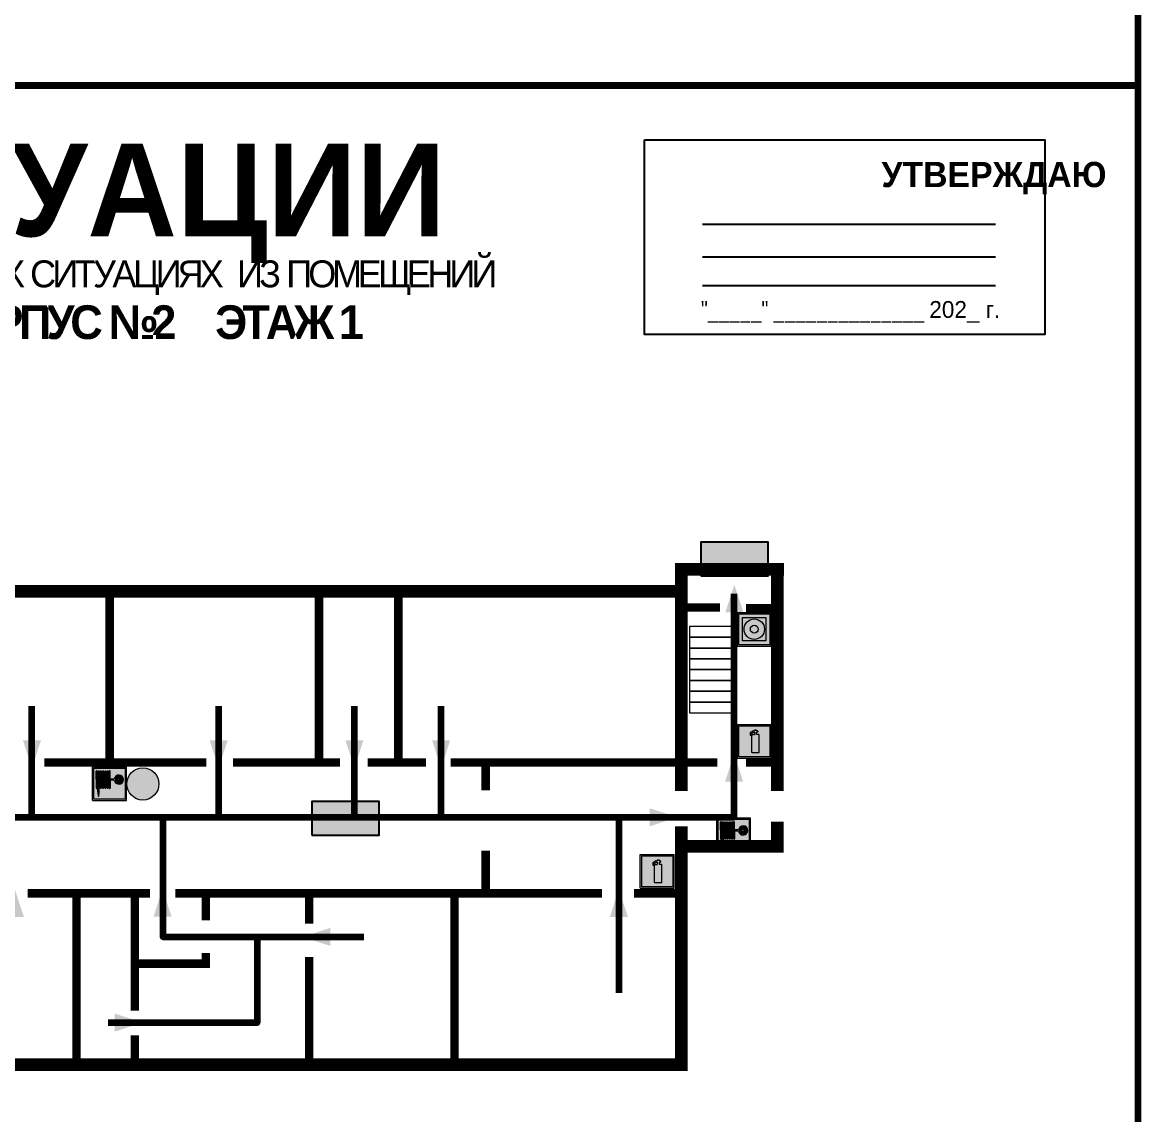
# Model space of a CAD drawing. Header units: millimetres. Extents: x 13810 to 67229, y 12374 to 21950.
# Drawn here: x 26212.5 to 26477.2, y 19233.4 to 19492.8 of the extents above; entities that cross this region are included whole.
import ezdxf

# ---------------------------------------------------------------- set-up
doc = ezdxf.new("R2010")
doc.units = ezdxf.units.MM
doc.layers.add('План_Штампы', color=7, linetype='Continuous')
doc.styles.add('обычный', font='arial.ttf')

# ---------------------------------------------------------------- blocks, each defined once
blk = doc.blocks.new('A$C32E8229D')
at = {"true_color": 0xffffff}
blk.add_hatch(color=7, dxfattribs=at).paths.add_polyline_path([(0, 0), (0, -8), (16, -8), (16, 0)])
h = blk.add_hatch(color=126)
h.paths.add_polyline_path([(0.2, -0.2), (15.8, -0.2), (15.8, -7.8), (0.2, -7.8)])
h.paths.add_polyline_path([(13.49, -2.05), (12.08, -2.05), (11.37, -2.63, 0.162397), (11.29, -2.84), (11.29, -3.63), (10.35, -3.63), (10.35, -4.05), (11.68, -4.05), (11.68, -3.48), (12.26, -4.28), (11.29, -5.1), (11.29, -6.78), (11.85, -6.78), (11.85, -5.44), (12.8, -4.64), (12.8, -5.94), (14.46, -5.94), (14.46, -5.39), (13.45, -5.39), (13.45, -3.97), (12.46, -2.59), (13.15, -2.59), (13.69, -3.34), (14.18, -3)], flags=16)
h.paths.add_polyline_path([(10.74, -1.82, 1), (11.8, -1.82, 1)], flags=16)
h.paths.add_polyline_path([(9.39, -3.59), (5.99, -3.59), (6.56, -3.03), (5.91, -3.03), (5.1, -3.83), (5.91, -4.64), (6.56, -4.64), (5.99, -4.09), (9.39, -4.09)], flags=16)
h.paths.add_polyline_path([(4.29, -1.08), (1.72, -1.08), (1.72, -6.6), (4.29, -6.6)], flags=16)
at = {"color": 126}
blk.add_lwpolyline([(16, -8), (0, -8), (0, 0), (16, 0)], close=True, dxfattribs=at)
blk = doc.blocks.new('A$C54414219')
at = {"true_color": 0xffffff}
h = blk.add_hatch(color=7, dxfattribs=at)
h.paths.add_polyline_path([(2.39, -9.45), (2.39, -18.3), (11.23, -18.3), (11.23, -9.45)], flags=0)
h.paths.add_polyline_path([(10.71, -13.87, -1), (2.92, -13.87, -1)], flags=0)
h.paths.add_polyline_path([(8.3, -13.87, -1), (5.33, -13.87, -1)], flags=0)
h.paths.add_polyline_path([(0.41, -7.47), (0.41, -20.27), (13.21, -20.27), (13.21, -7.47)])
h.paths.add_polyline_path([(0.92, -19.77), (12.71, -19.77), (12.71, -7.98), (0.92, -7.98)], flags=16)
h.paths.add_polyline_path([(11.23, -9.45), (11.23, -18.3), (2.39, -18.3), (2.39, -9.45)], flags=0)
at = {"lineweight": 5}
h = blk.add_hatch(color=242, dxfattribs=at)
h.paths.add_polyline_path([(12.71, -7.98), (0.92, -7.98), (0.92, -19.77), (12.71, -19.77)])
h.paths.add_polyline_path([(11.23, -18.3), (2.39, -18.3), (2.39, -9.45), (11.23, -9.45)], flags=16)
h.paths.add_polyline_path([(10.71, -13.87, -1), (2.92, -13.87, -1)], flags=0)
h.paths.add_polyline_path([(8.3, -13.87, -1), (5.33, -13.87, -1)], flags=0)
at = {"true_color": 0xffffff}
h = blk.add_hatch(color=7, dxfattribs=at)
h.paths.add_polyline_path([(2.39, -9.45), (2.39, -18.3), (11.23, -18.3), (11.23, -9.45)])
h.paths.add_polyline_path([(10.71, -13.87, -1), (2.92, -13.87, -1)], flags=16)
h.paths.add_polyline_path([(8.3, -13.87, -1), (5.33, -13.87, -1)], flags=0)
at = {"lineweight": 5}
h = blk.add_hatch(color=242, dxfattribs=at)
h.paths.add_polyline_path([(2.92, -13.87, 1), (10.71, -13.87, 1)])
h.paths.add_polyline_path([(8.3, -13.87, -1), (5.33, -13.87, -1)], flags=16)
at = {"color": 242, "lineweight": 5}
for p, q in [((0.41, -20.27), (0.41, -7.47)), ((0.41, -7.47), (13.21, -7.47)), ((0.41, -7.47), (13.21, -7.47)), ((13.21, -20.27), (13.21, -7.47)), ((0.41, -20.27), (13.21, -20.27))]:
    blk.add_line(p, q, dxfattribs=at)
for points in [[(0.92, -7.98), (12.71, -7.98), (12.71, -19.77), (0.92, -19.77)], [(2.39, -9.45), (11.23, -9.45), (11.23, -18.3), (2.39, -18.3)]]:
    blk.add_lwpolyline(points, close=True, dxfattribs=at)
for radius in [3.89, 1.49]:
    blk.add_circle((6.81, -13.87), radius, dxfattribs=at)
blk = doc.blocks.new('A$C37112FD5')
at = {"true_color": 0xf5f5ff}
h = blk.add_hatch(color=7, dxfattribs=at)
h.dxf.hatch_style = 1
h.paths.add_polyline_path([(12.8, -7.4), (0, -7.4), (0, -20.2), (12.8, -20.2)])
h.paths.add_polyline_path([(12.29, -7.91), (12.29, -19.69), (0.51, -19.69), (0.51, -7.91)], flags=16)
h.paths.add_polyline_path([(4.98, -9.04, -0.42597), (5.17, -9.22), (5.17, -12.25), (5.17, -15.29, -0.432244), (4.98, -15.47), (4.83, -15.47, -0.42597), (4.64, -15.29), (4.64, -12.25), (4.64, -9.22, -0.432244), (4.83, -9.04)], flags=0)
h.paths.add_polyline_path([(4.28, -9.22), (4.28, -12.25), (4.28, -15.29, -0.432244), (4.09, -15.47), (3.94, -15.47, -0.42597), (3.75, -15.29), (3.75, -12.25), (3.75, -9.22, -0.432244), (3.94, -9.04), (4.09, -9.04, -0.42597)], flags=0)
h.paths.add_polyline_path([(5.72, -9.04), (5.87, -9.04, -0.42597), (6.06, -9.22), (6.06, -12.25), (6.06, -15.29, -0.432244), (5.87, -15.47), (5.72, -15.47, -0.42597), (5.53, -15.29), (5.53, -12.25), (5.53, -9.22, -0.432244)], flags=0)
h.paths.add_polyline_path([(6.42, -8.9), (6.5, -8.9, -0.42597), (6.69, -9.08), (6.69, -12.03), (8.21, -12.03, -15.824349), (8.21, -12.47), (6.69, -12.47), (6.69, -15.42, -0.432244), (6.5, -15.6), (6.42, -15.6)], flags=0)
h.paths.add_polyline_path([(3.39, -9.22), (3.39, -12.25), (3.39, -15.29, -0.432244), (3.2, -15.47), (3.05, -15.47, -0.42597), (2.85, -15.29), (2.85, -12.25), (2.85, -9.22, -0.432244), (3.05, -9.04), (3.2, -9.04, -0.42597)], flags=0)
h.paths.add_polyline_path([(2.5, -9.22), (2.5, -16.71), (1.96, -16.71), (1.96, -9.22, -0.432244), (2.15, -9.04), (2.31, -9.04, -0.42597)], flags=0)
h.paths.add_polyline_path([(1.61, -8.9), (1.61, -15.6), (1.57, -15.6, -0.42597), (1.37, -15.42), (1.37, -12.03), (1.37, -9.09, -0.432244), (1.57, -8.9)], flags=0)
h.paths.add_polyline_path([(9.76, -10.81), (9.76, -12.03), (8.49, -12.03, -0.336371)], flags=0)
h.paths.add_polyline_path([(8.49, -12.47), (9.76, -12.47), (9.76, -13.7, -0.336371)], flags=0)
h.paths.add_polyline_path([(10.11, -10.81, -0.336371), (11.38, -12.03), (10.11, -12.03)], flags=0)
h.paths.add_polyline_path([(10.11, -12.47), (11.38, -12.47, -0.336371), (10.11, -13.7)], flags=0)
h.paths.add_polyline_path([(2.5, -16.84), (2.5, -17.05), (1.97, -17.05), (1.97, -16.84)], flags=0)
h.paths.add_polyline_path([(2.5, -17.24, -0.033778), (2.24, -18.6, -0.033778), (1.97, -17.24)], flags=0)
h = blk.add_hatch(color=242)
h.dxf.hatch_style = 1
h.paths.add_polyline_path([(12.29, -7.91), (0.51, -7.91), (0.51, -19.69), (12.29, -19.69)])
h.paths.add_polyline_path([(6.42, -15.6), (6.42, -8.9), (6.5, -8.9, -0.42597), (6.69, -9.08), (6.69, -12.03), (8.21, -12.03, -15.824349), (8.21, -12.47), (6.69, -12.47), (6.69, -15.42, -0.432244), (6.5, -15.6)], flags=16)
h.paths.add_polyline_path([(5.87, -15.47), (5.72, -15.47, -0.42597), (5.53, -15.29), (5.53, -12.25), (5.53, -9.22, -0.432244), (5.72, -9.04), (5.87, -9.04, -0.42597), (6.06, -9.22), (6.06, -12.25), (6.06, -15.29, -0.432244)], flags=16)
h.paths.add_polyline_path([(4.98, -15.47), (4.83, -15.47, -0.42597), (4.64, -15.29), (4.64, -12.25), (4.64, -9.22, -0.432244), (4.83, -9.04), (4.98, -9.04, -0.42597), (5.17, -9.22), (5.17, -12.25), (5.17, -15.29, -0.432244)], flags=16)
h.paths.add_polyline_path([(4.09, -15.47), (3.94, -15.47, -0.42597), (3.75, -15.29), (3.75, -12.25), (3.75, -9.22, -0.432244), (3.94, -9.04), (4.09, -9.04, -0.42597), (4.28, -9.22), (4.28, -12.25), (4.28, -15.29, -0.432244)], flags=16)
h.paths.add_polyline_path([(3.2, -15.47), (3.05, -15.47, -0.42597), (2.85, -15.29), (2.85, -12.25), (2.85, -9.22, -0.432244), (3.05, -9.04), (3.2, -9.04, -0.42597), (3.39, -9.22), (3.39, -12.25), (3.39, -15.29, -0.432244)], flags=16)
h.paths.add_polyline_path([(2.5, -17.05), (1.97, -17.05), (1.97, -16.84), (2.5, -16.84)], flags=16)
h.paths.add_polyline_path([(2.5, -17.24, -0.033778), (2.24, -18.6, -0.033778), (1.97, -17.24)], flags=16)
h.paths.add_polyline_path([(2.5, -16.71), (1.96, -16.71), (1.96, -9.22, -0.432244), (2.15, -9.04), (2.31, -9.04, -0.42597), (2.5, -9.22)], flags=16)
h.paths.add_polyline_path([(1.61, -15.6), (1.57, -15.6, -0.42597), (1.37, -15.42), (1.37, -12.03), (1.37, -9.09, -0.432244), (1.57, -8.9), (1.61, -8.9)], flags=16)
h.paths.add_polyline_path([(8.49, -12.47), (9.76, -12.47), (9.76, -13.7, -0.336371)], flags=0)
h.paths.add_polyline_path([(10.11, -13.7), (10.11, -12.47), (11.38, -12.47, -0.336371)], flags=0)
h.paths.add_polyline_path([(8.49, -12.03, -0.336371), (9.76, -10.81), (9.76, -12.03)], flags=0)
h.paths.add_polyline_path([(10.11, -12.03), (10.11, -10.81, -0.336371), (11.38, -12.03)], flags=0)
h = blk.add_hatch(color=7, dxfattribs=at)
h.dxf.hatch_style = 1
h.paths.add_polyline_path([(1.61, -8.9), (1.57, -8.9, 0.432244), (1.37, -9.09), (1.37, -12.03), (1.37, -15.42, 0.42597), (1.57, -15.6), (1.61, -15.6)])
h.paths.add_polyline_path([(2.5, -9.22, 0.42597), (2.31, -9.04), (2.15, -9.04, 0.432244), (1.96, -9.22), (1.96, -16.71), (2.5, -16.71)])
h.paths.add_polyline_path([(2.5, -16.84), (1.97, -16.84), (1.97, -17.05), (2.5, -17.05)])
h.paths.add_polyline_path([(2.5, -17.24), (1.97, -17.24, 0.033778), (2.24, -18.6, 0.033778)])
h.paths.add_polyline_path([(3.39, -12.25), (3.39, -9.22, 0.42597), (3.2, -9.04), (3.05, -9.04, 0.432244), (2.85, -9.22), (2.85, -12.25), (2.85, -15.29, 0.42597), (3.05, -15.47), (3.2, -15.47, 0.432244), (3.39, -15.29)])
h.paths.add_polyline_path([(4.28, -12.25), (4.28, -9.22, 0.42597), (4.09, -9.04), (3.94, -9.04, 0.432244), (3.75, -9.22), (3.75, -12.25), (3.75, -15.29, 0.42597), (3.94, -15.47), (4.09, -15.47, 0.432244), (4.28, -15.29)])
h.paths.add_polyline_path([(5.17, -12.25), (5.17, -9.22, 0.42597), (4.98, -9.04), (4.83, -9.04, 0.432244), (4.64, -9.22), (4.64, -12.25), (4.64, -15.29, 0.42597), (4.83, -15.47), (4.98, -15.47, 0.432244), (5.17, -15.29)])
h.paths.add_polyline_path([(6.06, -12.25), (6.06, -9.22, 0.42597), (5.87, -9.04), (5.72, -9.04, 0.432244), (5.53, -9.22), (5.53, -12.25), (5.53, -15.29, 0.42597), (5.72, -15.47), (5.87, -15.47, 0.432244), (6.06, -15.29)])
h.paths.add_polyline_path([(6.69, -12.47), (8.21, -12.47, 15.824349), (8.21, -12.03), (6.69, -12.03), (6.69, -9.08, 0.42597), (6.5, -8.9), (6.42, -8.9), (6.42, -15.6), (6.5, -15.6, 0.432244), (6.69, -15.42)])
h.paths.add_polyline_path([(8.49, -12.47), (9.76, -12.47), (9.76, -13.7, -0.336371)], flags=16)
h.paths.add_polyline_path([(8.49, -12.03, -0.336371), (9.76, -10.81), (9.76, -12.03)], flags=16)
h.paths.add_polyline_path([(10.11, -12.47), (11.38, -12.47, -0.336371), (10.11, -13.7)], flags=16)
h.paths.add_polyline_path([(10.11, -12.03), (10.11, -10.81, -0.336371), (11.38, -12.03)], flags=16)
h = blk.add_hatch(color=242)
h.dxf.hatch_style = 1
h.paths.add_polyline_path([(9.76, -10.81, 0.336371), (8.49, -12.03), (9.76, -12.03)])
h.paths.add_polyline_path([(10.11, -10.81), (10.11, -12.03), (11.38, -12.03, 0.336371)])
h.paths.add_polyline_path([(11.38, -12.47), (10.11, -12.47), (10.11, -13.7, 0.336371)])
h.paths.add_polyline_path([(9.76, -12.47), (8.49, -12.47, 0.336371), (9.76, -13.7)])
at = {"color": 242, "lineweight": 5}
for p, q in [((0, -20.2), (0, -7.4)), ((0, -7.4), (12.8, -7.4)), ((12.8, -20.2), (12.8, -7.4)), ((1.37, -12.03), (1.37, -9.08)), ((1.37, -12.03), (1.37, -15.42)), ((1.57, -8.9), (1.61, -8.9)), ((1.61, -8.9), (1.61, -15.6)), ((1.96, -16.71), (1.96, -9.22)), ((2.15, -9.04), (2.31, -9.04)), ((2.5, -16.71), (2.5, -9.22)), ((2.85, -12.25), (2.85, -9.22)), ((2.85, -12.25), (2.85, -15.29)), ((3.05, -9.04), (3.2, -9.04)), ((3.39, -12.25), (3.39, -9.22)), ((3.39, -12.25), (3.39, -15.29)), ((3.75, -12.25), (3.75, -9.22)), ((3.75, -12.25), (3.75, -15.29)), ((3.94, -9.04), (4.09, -9.04)), ((4.28, -12.25), (4.28, -9.22)), ((4.28, -12.25), (4.28, -15.29)), ((4.64, -12.25), (4.64, -9.22)), ((4.64, -12.25), (4.64, -15.29)), ((4.83, -9.04), (4.98, -9.04)), ((5.17, -12.25), (5.17, -9.22)), ((5.17, -12.25), (5.17, -15.29)), ((5.53, -12.25), (5.53, -9.22)), ((5.53, -12.25), (5.53, -15.29)), ((5.72, -9.04), (5.87, -9.04)), ((6.06, -12.25), (6.06, -9.22)), ((6.06, -12.25), (6.06, -15.29)), ((6.42, -8.9), (6.42, -15.6)), ((6.5, -8.9), (6.42, -8.9)), ((6.69, -12.03), (6.69, -9.08)), ((8.21, -12.03), (6.69, -12.03)), ((8.21, -12.47), (6.69, -12.47)), ((6.69, -12.47), (6.69, -15.42)), ((9.76, -12.03), (8.49, -12.03)), ((9.76, -12.47), (8.49, -12.47)), ((9.76, -10.81), (9.76, -12.03)), ((9.76, -12.47), (9.76, -13.7)), ((10.11, -10.81), (10.11, -12.03)), ((11.38, -12.03), (10.11, -12.03)), ((11.38, -12.47), (10.11, -12.47)), ((10.11, -12.47), (10.11, -13.7)), ((1.57, -15.6), (1.61, -15.6)), ((1.96, -16.71), (2.5, -16.71)), ((1.97, -16.84), (2.5, -16.84)), ((1.97, -17.05), (1.97, -16.84)), ((2.5, -16.84), (2.5, -17.05)), ((3.05, -15.47), (3.2, -15.47)), ((3.94, -15.47), (4.09, -15.47)), ((4.83, -15.47), (4.98, -15.47)), ((5.72, -15.47), (5.87, -15.47)), ((6.42, -15.6), (6.5, -15.6)), ((0, -20.2), (12.8, -20.2)), ((2.5, -17.05), (1.97, -17.05)), ((1.97, -17.24), (2.5, -17.24))]:
    blk.add_line(p, q, dxfattribs=at)
blk.add_lwpolyline([(0.51, -7.91), (12.29, -7.91), (12.29, -19.69), (0.51, -19.69)], close=True, dxfattribs=at)
for centre, radius, start, end in [((1.56, -9.09), 0.182, 87.1027, 180.6071), ((2.15, -9.22), 0.182, 87.1027, 180.6071), ((2.32, -9.22), 0.182, 359.3929, 92.8973), ((3.04, -9.22), 0.182, 87.1027, 180.6071), ((3.21, -9.22), 0.182, 359.3929, 92.8973), ((3.93, -9.22), 0.182, 87.1027, 180.6071), ((4.1, -9.22), 0.182, 359.3929, 92.8973), ((4.82, -9.22), 0.182, 87.1027, 180.6071), ((4.99, -9.22), 0.182, 359.3929, 92.8973), ((5.71, -9.22), 0.182, 87.1027, 180.6071), ((5.88, -9.22), 0.182, 359.3929, 92.8973), ((6.51, -9.09), 0.182, 359.3929, 92.8973), ((9.93, -12.25), 1.74, 187.2319, 172.7681), ((9.93, -12.25), 1.46, 96.9927, 171.3585), ((9.93, -12.25), 1.46, 188.6415, 263.0073), ((9.93, -12.25), 1.46, 8.6415, 83.0073), ((9.93, -12.25), 1.46, 276.9927, 351.3585), ((1.56, -15.42), 0.182, 179.3929, 272.8973), ((3.04, -15.29), 0.182, 179.3929, 272.8973), ((3.21, -15.29), 0.182, 267.1027, 0.6071), ((3.93, -15.29), 0.182, 179.3929, 272.8973), ((4.1, -15.29), 0.182, 267.1027, 0.6071), ((4.82, -15.29), 0.182, 179.3929, 272.8973), ((4.99, -15.29), 0.182, 267.1027, 0.6071), ((5.71, -15.29), 0.182, 179.3929, 272.8973), ((5.88, -15.29), 0.182, 267.1027, 0.6071), ((6.51, -15.42), 0.182, 267.1027, 0.6071), ((12.17, -15.98), 10.27, 187.041, 194.7793), ((-7.7, -15.98), 10.27, 345.2207, 352.959)]:
    blk.add_arc(centre, radius, start, end, dxfattribs=at)
blk = doc.blocks.new('A$C3AD82952')
at = {"true_color": 0xf5f5ff}
h = blk.add_hatch(color=7, dxfattribs=at)
h.dxf.hatch_style = 1
h.paths.add_polyline_path([(8.21, 8.73, 0.414214), (7.89, 9.05), (7.22, 9.05), (7.22, 9.92), (7.59, 9.92, 1), (7.57, 10.36), (7.22, 10.36), (7.22, 10.6), (6.43, 10.6), (6.43, 10.36), (6.01, 10.36), (4.74, 9.59), (4.74, 8.69), (4.98, 8.73), (4.98, 9.26), (6.12, 9.91), (6.43, 9.91), (6.43, 9.05), (5.76, 9.05, 0.414214), (5.44, 8.73), (5.44, 2.2), (8.21, 2.2)], flags=0)
h.paths.add_polyline_path([(12.8, 12.8), (0, 12.8), (0, 0), (12.8, 0)])
h.paths.add_polyline_path([(0.51, 12.29), (12.29, 12.29), (12.29, 0.51), (0.51, 0.51)], flags=16)
h.paths.add_polyline_path([(4.74, 9.59), (6.01, 10.36), (6.43, 10.36), (6.43, 10.6), (7.22, 10.6), (7.22, 10.36), (7.59, 10.36, -0.94586), (7.59, 9.92), (7.22, 9.92), (7.22, 9.05), (7.89, 9.05, -0.414214), (8.21, 8.73), (8.21, 2.2), (5.44, 2.2), (5.44, 8.73, -0.414214), (5.76, 9.05), (6.43, 9.05), (6.43, 9.91), (6.12, 9.91), (4.98, 9.26), (4.98, 8.73), (4.74, 8.69)], flags=0)
h = blk.add_hatch(color=242)
h.dxf.hatch_style = 1
h.paths.add_polyline_path([(12.29, 12.29), (0.51, 12.29), (0.51, 0.51), (12.29, 0.51)])
h.paths.add_polyline_path([(4.74, 8.69), (4.74, 9.59), (6.01, 10.36), (6.43, 10.36), (6.43, 10.6), (7.22, 10.6), (7.22, 10.36), (7.59, 10.36, -0.94586), (7.59, 9.92), (7.22, 9.92), (7.22, 9.05), (7.89, 9.05, -0.414214), (8.21, 8.73), (8.21, 2.2), (5.44, 2.2), (5.44, 8.73, -0.414214), (5.76, 9.05), (6.43, 9.05), (6.43, 9.91), (6.12, 9.91), (4.98, 9.26), (4.98, 8.73)], flags=16)
h = blk.add_hatch(color=7, dxfattribs=at)
h.dxf.hatch_style = 1
h.paths.add_polyline_path([(8.21, 8.73, 0.414214), (7.89, 9.05), (7.22, 9.05), (7.22, 9.92), (7.59, 9.92, 1), (7.57, 10.36), (7.22, 10.36), (7.22, 10.6), (6.43, 10.6), (6.43, 10.36), (6.01, 10.36), (4.74, 9.59), (4.74, 8.69), (4.98, 8.73), (4.98, 9.26), (6.12, 9.91), (6.43, 9.91), (6.43, 9.05), (5.76, 9.05, 0.414214), (5.44, 8.73), (5.44, 2.2), (8.21, 2.2)])
at = {"color": 242, "lineweight": 5}
for p, q in [((0, 0), (0, 12.8)), ((0, 12.8), (12.8, 12.8)), ((12.8, 0), (12.8, 12.8)), ((6.01, 10.36), (4.74, 9.59)), ((4.74, 9.59), (4.74, 8.69)), ((4.74, 8.69), (4.98, 8.73)), ((4.98, 9.26), (6.12, 9.91)), ((4.98, 8.73), (4.98, 9.26)), ((5.44, 2.2), (5.44, 8.73)), ((5.76, 9.05), (6.43, 9.05)), ((6.01, 10.36), (6.43, 10.36)), ((6.12, 9.91), (6.43, 9.91)), ((7.22, 10.6), (6.43, 10.6)), ((6.43, 10.6), (6.43, 10.36)), ((6.43, 9.91), (6.43, 9.05)), ((7.22, 10.36), (7.22, 10.6)), ((7.59, 10.36), (7.22, 10.36)), ((7.22, 9.05), (7.22, 9.92)), ((7.59, 9.92), (7.22, 9.92)), ((7.89, 9.05), (7.22, 9.05)), ((8.21, 2.2), (8.21, 8.73)), ((0, 0), (12.8, 0)), ((5.44, 2.2), (8.21, 2.2))]:
    blk.add_line(p, q, dxfattribs=at)
blk.add_lwpolyline([(0.51, 12.29), (12.29, 12.29), (12.29, 0.51), (0.51, 0.51)], close=True, dxfattribs=at)
for centre, radius, start, end in [((5.76, 8.73), 0.32, 90, 180), ((7.58, 10.14), 0.223, 273.1875, 86.8125), ((7.89, 8.73), 0.32, 0, 90)]:
    blk.add_arc(centre, radius, start, end, dxfattribs=at)
blk = doc.blocks.new('A$C7B8C2D5B')
at = {"lineweight": 0}
h = blk.add_hatch(color=5, dxfattribs=at)
h.dxf.hatch_style = 1
h.paths.add_polyline_path([(1.4, -3.02, 1), (-2.11, -3.02, 1)])
at = {"color": 5, "lineweight": 0}
blk.add_circle((-0.36, -3.02), 1.75, dxfattribs=at)
blk = doc.blocks.new('A$C7B4425F7')
at = {"true_color": 0xffffff}
blk.add_hatch(color=7, dxfattribs=at).paths.add_polyline_path([(0, 0), (-16, 0), (-16, -8), (0, -8)])
h = blk.add_hatch(color=126)
h.paths.add_polyline_path([(-0.2, -0.2), (-15.8, -0.2), (-15.8, -7.8), (-0.2, -7.8)])
h.paths.add_polyline_path([(-11.76, -2.03), (-11.76, -3.66), (-11.17, -3.66, -0.568275), (-11.17, -6.18), (-12.58, -6.18), (-12.58, -2.03)], flags=16)
h.paths.add_polyline_path([(-13.33, -4.12, -0.495768), (-13.59, -6.18), (-15.03, -6.18), (-15.03, -2.03), (-13.59, -2.03, -0.487973)], flags=16)
h.paths.add_polyline_path([(-10.25, -2.03), (-9.48, -2.03), (-9.48, -6.18), (-10.25, -6.18)], flags=16)
h.paths.add_polyline_path([(-13.84, -3.69), (-14.24, -3.69), (-14.24, -3.03), (-13.9, -3.03, -0.692621)], flags=0)
h.paths.add_polyline_path([(-9.15, -2.03), (-8.4, -2.03), (-8.04, -3.07), (-7.68, -2.03), (-6.93, -2.03), (-7.64, -4.1), (-6.93, -6.18), (-7.68, -6.18), (-8.04, -5.14), (-8.4, -6.18), (-9.15, -6.18), (-8.44, -4.1)], flags=16)
h.paths.add_polyline_path([(-11.76, -4.46), (-11.42, -4.46, -0.692621), (-11.36, -5.12), (-11.76, -5.12)], flags=0)
h.paths.add_polyline_path([(-13.9, -5.2), (-14.24, -5.2), (-14.24, -4.55), (-13.84, -4.55, -0.708038)], flags=0)
edge = h.paths.add_edge_path(flags=16)
edge.add_ellipse((-5.51, -4.08), major_axis=(0, 2.05), ratio=0.586184, start_angle=0, end_angle=360)
edge = h.paths.add_edge_path(flags=0)
edge.add_ellipse((-5.51, -4.08), major_axis=(0, 1.14), ratio=0.454828, start_angle=0, end_angle=360)
h.paths.add_polyline_path([(-4.13, -4.96, 0.377264), (-3.48, -4.52, 0.0555), (-3.16, -2.03), (-1.66, -2.03), (-1.66, -4.96), (-0.96, -4.96), (-0.96, -7.01), (-1.75, -7.01), (-1.75, -6.18), (-3.3, -6.18), (-3.3, -7.02), (-4.13, -7.02)], flags=16)
h.paths.add_polyline_path([(-2.73, -2.91), (-2.28, -2.91), (-2.28, -4.96), (-3.05, -4.96, 0.079136)], flags=0)
at = {"color": 126}
blk.add_lwpolyline([(-16, -8), (0, -8), (0, 0), (-16, 0)], close=True, dxfattribs=at)

msp = doc.modelspace()

# ---------------------------------------------------------------- linework, layer by layer
at = {"color": 2, "lineweight": 100}
for points in [[(25877.24, 19872.83), (26477.24, 19872.83), (26477.24, 19477.83), (25877.24, 19477.83)], [(25877.24, 19477.83), (26477.24, 19477.83), (26477.24, 19082.83), (25877.24, 19082.83)]]:
    msp.add_lwpolyline(points, close=True, dxfattribs=at)
msp.add_lwpolyline([(26360.18, 19464.92), (26455.18, 19464.92), (26455.18, 19418.71), (26360.18, 19418.71)], close=True)
for points in [[(26373.93, 19444.87), (26443.46, 19444.87)], [(26373.93, 19437.11), (26443.46, 19437.11)], [(26373.93, 19430.32), (26443.46, 19430.32)]]:
    msp.add_lwpolyline(points)
at = {"color": 0, "lineweight": 100}
for points, const_width in [([(26393.24, 19362.88), (26368.88, 19362.88), (26368.88, 19357.68), (26097.41, 19357.68), (26097.41, 19363.21)], 3), ([(26391.72, 19362.88), (26391.72, 19310.27)], 3), ([(26233.2, 19317.06), (26233.2, 19358.4)], 2), ([(26282.9, 19317.06), (26282.9, 19358.4)], 2), ([(26301.73, 19317.06), (26301.73, 19358.4)], 2), ([(26368.88, 19357.68), (26368.88, 19310.27)], 3), ([(26369.02, 19353.85), (26378.05, 19353.85)], 2), ([(26384.28, 19353.71), (26391.1, 19353.71)], 2), ([(26217.66, 19317.06), (26256.11, 19317.06)], 2), ([(26262.5, 19317.06), (26287.84, 19317.06)], 2), ([(26294.44, 19317.06), (26308.3, 19317.06)], 2), ([(26314.18, 19317.06), (26377.43, 19317.06)], 2), ([(26322.46, 19317.06), (26322.46, 19310.41)], 2), ([(26384.28, 19317.06), (26391.82, 19317.06)], 2), ([(26391.72, 19303.01), (26391.72, 19297.14), (26368.88, 19297.14)], 3), ([(26368.88, 19301.88), (26368.88, 19246.5)], 3), ([(26322.46, 19285.97), (26322.46, 19296.1)], 2), ([(26213.72, 19285.97), (26242.8, 19285.97)], 2), ([(26225.3, 19285.97), (26225.3, 19275.75)], 2), ([(26239.2, 19285.97), (26239.2, 19275.75)], 2), ([(26248.79, 19285.97), (26350.1, 19285.97)], 2), ([(26256.04, 19285.97), (26256.04, 19279.56)], 2), ([(26280.55, 19285.97), (26280.55, 19278.79)], 2), ([(26315.07, 19285.97), (26315.07, 19245.75)], 2), ([(26357.63, 19285.97), (26368.39, 19285.97)], 2), ([(26225.3, 19275.75), (26225.3, 19245.27)], 2), ([(26239.2, 19275.75), (26239.2, 19258.11)], 2), ([(26239.2, 19269.28), (26256.04, 19269.28), (26256.04, 19271.77)], 2), ([(26280.55, 19245.27), (26280.55, 19270.84)], 2), ([(26239.2, 19252.28), (26239.2, 19245.27)], 2), ([(26038.55, 19239.01), (26097.16, 19239.01), (26097.16, 19245.27), (26370.37, 19245.27)], 3)]:
    msp.add_lwpolyline(points, dxfattribs=dict(at, const_width=const_width))
at = {"color": 126, "lineweight": 100, "true_color": 0x008754}
for points in [[(26381.45, 19304.06), (26381.45, 19357.12)], [(26214.76, 19304.06), (26214.76, 19330.4)], [(26259.09, 19304.06), (26259.09, 19330.4)], [(26291.32, 19304.06), (26291.32, 19330.4)], [(26311.9, 19304.06), (26311.9, 19330.4)], [(26032.43, 19304.06), (26381.45, 19304.06)], [(26245.81, 19304.06), (26245.81, 19275.64), (26268.18, 19275.64), (26268.18, 19255.19), (26232.82, 19255.19)], [(26354.04, 19304.06), (26354.04, 19262.37)], [(26268.18, 19275.64), (26293.56, 19275.64)]]:
    msp.add_lwpolyline(points, dxfattribs=at)
at = {"color": 0, "lineweight": 0}
for points in [[(26370.81, 19346.78), (26381.01, 19346.78), (26381.01, 19349.35), (26370.81, 19349.35)], [(26370.81, 19344.22), (26381.01, 19344.22), (26381.01, 19346.78), (26370.81, 19346.78)], [(26370.81, 19341.65), (26381.01, 19341.65), (26381.01, 19344.22), (26370.81, 19344.22)], [(26370.81, 19339.09), (26381.01, 19339.09), (26381.01, 19341.65), (26370.81, 19341.65)], [(26370.81, 19336.52), (26381.01, 19336.52), (26381.01, 19339.09), (26370.81, 19339.09)], [(26370.81, 19333.96), (26381.01, 19333.96), (26381.01, 19336.52), (26370.81, 19336.52)], [(26370.81, 19331.4), (26381.01, 19331.4), (26381.01, 19333.96), (26370.81, 19333.96)], [(26370.81, 19328.83), (26381.01, 19328.83), (26381.01, 19331.4), (26370.81, 19331.4)]]:
    msp.add_lwpolyline(points, close=True, dxfattribs=at)
at = {"layer": 'План_Штампы', "color": 126, "true_color": 0x008754}
for points in [[(26383.65, 19352.68), (26379.36, 19352.68), (26381.48, 19359.27)], [(26212.59, 19322.34), (26216.88, 19322.33), (26214.76, 19315.74)], [(26256.91, 19322.34), (26261.21, 19322.33), (26259.09, 19315.74)], [(26289.14, 19322.34), (26293.43, 19322.33), (26291.31, 19315.74)], [(26309.72, 19322.34), (26314.02, 19322.33), (26311.9, 19315.74)], [(26383.59, 19312.49), (26379.3, 19312.49), (26381.42, 19319.08)], [(26361.4, 19301.88), (26361.4, 19306.17), (26367.99, 19304.06)], [(26212.85, 19280.35), (26208.56, 19280.36), (26210.67, 19286.95)], [(26247.91, 19280.41), (26243.62, 19280.41), (26245.74, 19287)], [(26356.22, 19280.35), (26351.93, 19280.36), (26354.05, 19286.95)], [(26285.59, 19277.77), (26285.59, 19273.48), (26279, 19275.6)], [(26234.37, 19253.12), (26234.38, 19257.42), (26240.97, 19255.3)]]:
    msp.add_solid(points, dxfattribs=at)

# ---------------------------------------------------------------- block references
for name, p, xscale, yscale, zscale in [('A$C54414219', (26381.96, 19357.36), 0.625, 0.625, 0.625), ('A$C3AD82952', (26382.25, 19318.07), 0.625, 0.625, 0.625), ('A$C37112FD5', (26229.16, 19320.63), 0.6249984004534781, 0.6249984004534781, 0.6249984004534781), ('A$C7B8C2D5B', (26241.87, 19318.52), 2.177419353276491, 2.177419353276491, 2.177419353276491), ('A$C37112FD5', (26377.36, 19308.56), 0.6249984004534781, 0.6249984004534781, 0.6249984004534781), ('A$C3AD82952', (26359.17, 19287.2), 0.625, 0.625, 0.625)]:
    msp.add_blockref(name, p, dxfattribs=dict(xscale=xscale, yscale=yscale, zscale=zscale))
at = {"layer": 'План_Штампы'}
msp.add_blockref('A$C7B4425F7', (26389.54, 19369.37), dxfattribs=at)
at = {"layer": 'План_Штампы', "color": 126, "true_color": 0x008754, "xscale": -1}
msp.add_blockref('A$C32E8229D', (26297.18, 19307.75), dxfattribs=at)

# ---------------------------------------------------------------- texts
at = {"lineweight": 0, "style": 'обычный'}
for s, insert, char_height, width, attachment_point in [('{\\fProxima Nova Rg|b1|i0|c204|p2;ПЛАН ЭВАКУАЦИИ}', (26035.78, 19464.01), 22, 493.8901, 1), ('\\pi-18,l18,t18;{\\fProxima Nova Rg|b1|i0|c204|p2;УТВЕРЖДАЮ\\H1.1997x; }', (26443.12, 19455.8), 6, 126.6484, 5), ('{\\fArial Narrow|b0|i0|c204|p34;"_____" ______________ \\fProxima Nova Rg|b0|i0|c204|p2;202_ г. }', (26409.08, 19424.04), 4, 78.6503, 5)]:
    msp.add_mtext(s, dxfattribs=dict(at, insert=insert, char_height=char_height, width=width, attachment_point=attachment_point))
at = {"color": 0, "lineweight": 0, "insert": (26186.82, 19436.45), "char_height": 8, "width": 449.2158, "attachment_point": 5, "style": 'обычный'}
msp.add_mtext('{\\fArial Black|b1|i0|c204|p34;\\H2x;\\T0.85;  \\fArial Narrow|b0|i0|c204|p34;\\H0.8x;\\W0.9;\\P\\fProxima Nova Rg|b0|i0|c204|p2;\\H0.5x;\\W1;\\C256;ПРИ ПОЖАРЕ  ИЛИ ДРУГИХ ЧРЕЗВЫЧАЙНЫХ СИТУАЦИЯХ  ИЗ ПОМЕЩЕНИЙ \\fProxima Nova Rg|b1|i0|c204|p2;\\H1.25x;\\PЗДАНИЯ УПРАВЛЕНИЯ   КОРПУС №2    ЭТАЖ 1}', dxfattribs=at)

doc.saveas('drawing.dxf')
